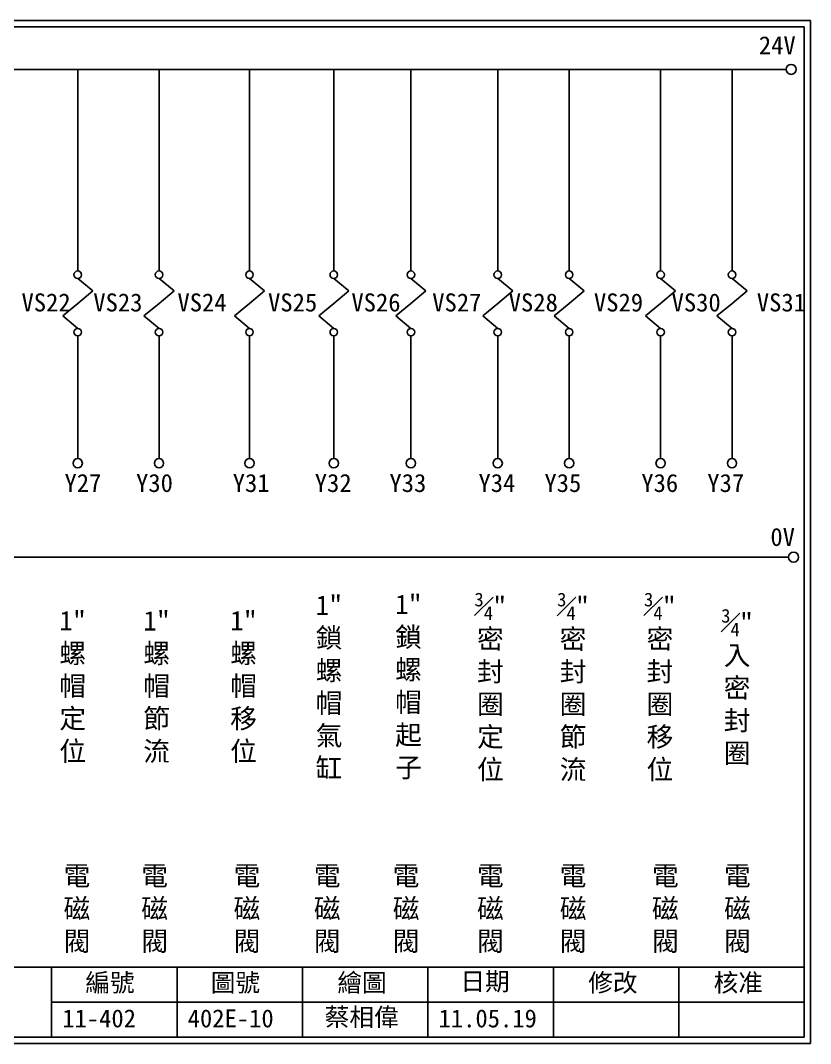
# Model space of a CAD drawing. Extents: x 926 to 1213, y 3 to 207.
# Drawn here: x 1055.3 to 1212.7, y 3 to 207 of the extents above; entities that cross this region are included whole.
import ezdxf

# ---------------------------------------------------------------- set-up
doc = ezdxf.new("R2010")
doc.units = 0
doc.layers.get('0').update_dxf_attribs({"linetype": 'CONTINUOUS'})
doc.layers.add('圖框層', color=7, linetype='CONTINUOUS')
doc.layers.add('標尺寸層', color=3, linetype='CONTINUOUS')
doc.styles.add('CNS', font='romanc.shx', dxfattribs={"bigfont": 'chineset.shx'})
doc.styles.add('STSL', font='KAIU.TTF')

msp = doc.modelspace()

# ---------------------------------------------------------------- linework, layer by layer
for centre in [(1208.88, 197.22), (1209.36, 99.96)]:
    msp.add_circle(centre, 1)
at = {"layer": '圖框層', "color": 7}
for p, q in [((1212.74, 206.97), (925.74, 206.97)), ((1212.74, 3), (1212.74, 206.97)), ((1211.49, 205.72), (926.99, 205.72)), ((1211.49, 4.25), (1211.49, 205.72)), ((926.99, 18.25), (1211.49, 18.25)), ((1061.49, 4.25), (1061.49, 18.25)), ((1086.49, 4.25), (1086.49, 18.25)), ((1111.49, 4.25), (1111.49, 18.25)), ((1136.49, 4.25), (1136.49, 18.25)), ((1161.49, 4.25), (1161.49, 18.25)), ((1186.49, 4.25), (1186.49, 18.25)), ((1061.49, 11.25), (1211.49, 11.25)), ((926.99, 4.25), (1211.49, 4.25)), ((925.74, 3), (1212.74, 3))]:
    msp.add_line(p, q, dxfattribs=at)
at = {"layer": '標尺寸層', "color": 7}
for p, q in [((930.28, 197.22), (1207.88, 197.22)), ((1066.7, 197.22), (1066.7, 157.03)), ((1082.9, 197.22), (1082.9, 157.03)), ((1100.93, 197.22), (1100.93, 157.03)), ((1117.73, 197.22), (1117.73, 157.03)), ((1133.1, 197.22), (1133.1, 157.03)), ((1150.4, 197.22), (1150.4, 157.03)), ((1164.64, 197.22), (1164.64, 157.03)), ((1182.86, 197.22), (1182.86, 157.03)), ((1197.1, 197.22), (1197.1, 157.03)), ((1066.7, 155.53), (1069.71, 153.04)), ((1082.9, 155.53), (1085.9, 153.04)), ((1100.93, 155.53), (1103.94, 153.04)), ((1117.73, 155.53), (1120.73, 153.04)), ((1133.1, 155.53), (1136.1, 153.04)), ((1150.4, 155.53), (1153.4, 153.04)), ((1164.64, 155.53), (1167.65, 153.04)), ((1182.86, 155.53), (1185.86, 153.04)), ((1197.1, 155.53), (1200.11, 153.04)), ((1066.7, 150.55), (1069.71, 153.04)), ((1082.9, 150.55), (1085.9, 153.04)), ((1100.93, 150.55), (1103.94, 153.04)), ((1117.73, 150.55), (1120.73, 153.04)), ((1133.1, 150.55), (1136.1, 153.04)), ((1150.4, 150.55), (1153.4, 153.04)), ((1164.64, 150.55), (1167.65, 153.04)), ((1182.86, 150.55), (1185.86, 153.04)), ((1197.1, 150.55), (1200.11, 153.04)), ((1066.7, 150.55), (1063.7, 148.06)), ((1082.9, 150.55), (1079.89, 148.06)), ((1100.93, 150.55), (1097.93, 148.06)), ((1117.73, 150.55), (1114.73, 148.06)), ((1133.1, 150.55), (1130.09, 148.06)), ((1150.4, 150.55), (1147.4, 148.06)), ((1164.64, 150.55), (1161.64, 148.06)), ((1182.86, 150.55), (1179.85, 148.06)), ((1197.1, 150.55), (1194.1, 148.06)), ((1066.7, 145.57), (1063.7, 148.06)), ((1082.9, 145.57), (1079.89, 148.06)), ((1100.93, 145.57), (1097.93, 148.06)), ((1117.73, 145.57), (1114.73, 148.06)), ((1133.1, 145.57), (1130.09, 148.06)), ((1150.4, 145.57), (1147.4, 148.06)), ((1164.64, 145.57), (1161.64, 148.06)), ((1182.86, 145.57), (1179.85, 148.06)), ((1197.1, 145.57), (1194.1, 148.06)), ((1066.7, 144.07), (1066.7, 119.62)), ((1082.9, 144.07), (1082.9, 119.62)), ((1100.93, 144.07), (1100.93, 119.62)), ((1117.73, 144.07), (1117.73, 119.62)), ((1133.1, 144.07), (1133.1, 119.62)), ((1150.4, 144.07), (1150.4, 119.62)), ((1164.64, 144.07), (1164.64, 119.62)), ((1182.86, 144.07), (1182.86, 119.62)), ((1197.1, 144.07), (1197.1, 119.62)), ((930.49, 99.96), (1208.36, 99.96))]:
    msp.add_line(p, q, dxfattribs=at)
for centre, radius in [((1066.7, 156.28), 0.751), ((1082.9, 156.28), 0.751), ((1100.93, 156.28), 0.751), ((1117.73, 156.28), 0.751), ((1133.1, 156.28), 0.751), ((1150.4, 156.28), 0.751), ((1164.64, 156.28), 0.751), ((1182.86, 156.28), 0.751), ((1197.1, 156.28), 0.751), ((1066.7, 144.82), 0.751), ((1082.9, 144.82), 0.751), ((1100.93, 144.82), 0.751), ((1117.73, 144.82), 0.751), ((1133.1, 144.82), 0.751), ((1150.4, 144.82), 0.751), ((1164.64, 144.82), 0.751), ((1182.86, 144.82), 0.751), ((1197.1, 144.82), 0.751), ((1066.7, 118.7), 0.92), ((1082.9, 118.7), 0.92), ((1100.93, 118.7), 0.92), ((1117.73, 118.7), 0.92), ((1133.1, 118.7), 0.92), ((1150.4, 118.7), 0.92), ((1164.64, 118.7), 0.92), ((1182.86, 118.7), 0.92), ((1197.1, 118.7), 0.92)]:
    msp.add_circle(centre, radius, dxfattribs=at)

# ---------------------------------------------------------------- texts
at = {"layer": '圖框層', "color": 4, "style": 'STSL'}
for s, p in [('24V', (1202.44, 200.22)), ('VS22', (1055.49, 148.95)), ('VS23', (1069.8, 148.95)), ('VS24', (1086.57, 148.95)), ('VS25', (1104.63, 148.95)), ('VS26', (1121.24, 148.95)), ('VS27', (1137.35, 148.95)), ('VS28', (1152.59, 148.95)), ('VS29', (1169.58, 148.95)), ('VS30', (1185.05, 148.95)), ('VS31', (1202.04, 148.95)), ('Y27', (1064.06, 112.96)), ('Y30', (1078.32, 112.96)), ('Y31', (1097.59, 112.96)), ('Y32', (1113.94, 112.96)), ('Y33', (1128.82, 112.96)), ('Y34', (1146.56, 112.96)), ('Y35', (1159.71, 112.96)), ('Y36', (1179.02, 112.96)), ('Y37', (1192.17, 112.96)), ('0V', (1204.74, 102.2)), ('編號', (1068.21, 13.34)), ('圖號', (1093.21, 13.34)), ('繪圖', (1118.44, 13.34)), ('日期', (1142.96, 13.59)), ('修改', (1168.44, 13.34)), ('核准', (1193.44, 13.34)), ('蔡相偉', (1115.93, 6.47)), ('11-402', (1063.61, 6.22)), ('402E-10', (1088.61, 6.22)), ('11.05.19', (1138.61, 6.22))]:
    msp.add_text(s, height=3.6, dxfattribs=at).set_placement(p)
at = {"layer": '標尺寸層', "color": 7, "char_height": 3.9, "width": 2.8481, "attachment_point": 5, "style": 'CNS'}
for s, insert in [('{\\fDFKai-SB|b0|i0|c136|p65;\\H1x;1\\H1x;"\\P鎖螺帽氣缸}', (1116.78, 74.09)), ('{\\fDFKai-SB|b0|i0|c136|p65;\\H1x;1\\H1x;"\\P鎖螺帽起子}', (1132.62, 74.09)), ('\\A1;{\\fDFKai-SB|b0|i0|c136|p65;\\H0.7x;\\S3#4;\\H1.429x;"\\H0.9997x;\\P密封圈定位}', (1148.94, 74.09)), ('\\A1;{\\fDFKai-SB|b0|i0|c136|p65;\\H0.7x;\\S3#4;\\H1.429x;"\\H0.9997x;\\P密封圈節流}', (1165.42, 74.09)), ('\\A1;{\\fDFKai-SB|b0|i0|c136|p65;\\H0.7x;\\S3#4;\\H1.429x;"\\H0.9997x;\\P密封圈移位}', (1182.73, 74.09)), ('{\\fDFKai-SB|b0|i0|c136|p65;\\H1x;1\\H1x;"\\P螺帽定位}', (1065.7, 74.09)), ('{\\fDFKai-SB|b0|i0|c136|p65;\\H1x;1\\H1x;"\\P螺帽節流}', (1082.43, 74.09)), ('{\\fDFKai-SB|b0|i0|c136|p65;\\H1x;1\\H1x;"\\P螺帽移位}', (1099.75, 74.09)), ('\\A1;{\\fDFKai-SB|b0|i0|c136|p65;\\H0.7x;\\S3#4;\\H1.429x;"\\H0.9997x;\\P入密封圈}', (1198.11, 74.09)), ('{\\fDFKai-SB|b0|i0|c136|p65;電磁閥}', (1066.54, 29.71)), ('{\\fDFKai-SB|b0|i0|c136|p65;電磁閥}', (1082.03, 29.71)), ('{\\fDFKai-SB|b0|i0|c136|p65;電磁閥}', (1100.42, 29.71)), ('{\\fDFKai-SB|b0|i0|c136|p65;電磁閥}', (1116.42, 29.71)), ('{\\fDFKai-SB|b0|i0|c136|p65;電磁閥}', (1132.14, 29.71)), ('{\\fDFKai-SB|b0|i0|c136|p65;電磁閥}', (1148.94, 29.71)), ('{\\fDFKai-SB|b0|i0|c136|p65;電磁閥}', (1165.42, 29.71)), ('{\\fDFKai-SB|b0|i0|c136|p65;電磁閥}', (1183.81, 29.71)), ('{\\fDFKai-SB|b0|i0|c136|p65;電磁閥}', (1198.17, 29.71))]:
    msp.add_mtext(s, dxfattribs=dict(at, insert=insert))

doc.saveas('drawing.dxf')
